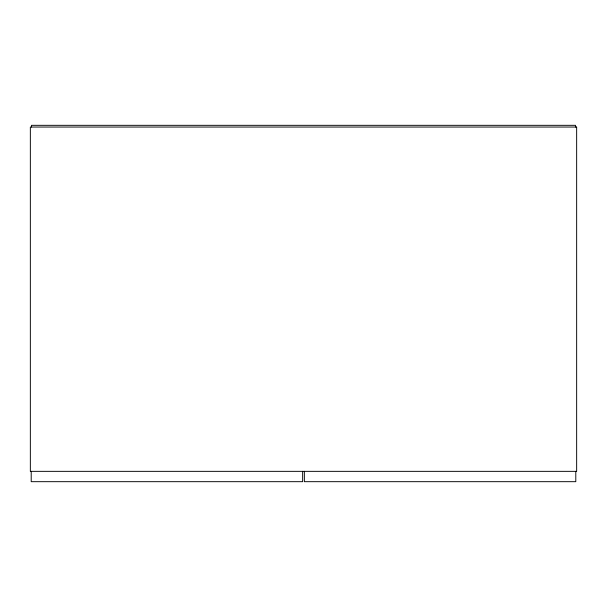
<?xml version="1.0" encoding="UTF-8"?>
<svg xmlns="http://www.w3.org/2000/svg" width="607" height="607" viewBox="0 0 607 607"><rect width="100%" height="100%" fill="white"/><g stroke="black" fill="none" stroke-linecap="round" stroke-linejoin="round"><path stroke-width="0.91" d="M575.793 471.351L575.793 481.677L304.357 481.677L304.357 471.351M575.504 127.045L575.504 125.323L31.496 125.323L31.496 127.045M302.643 471.351L302.643 481.677L31.207 481.677L31.207 471.351M576.65 127.045L30.35 127.045L30.35 471.351L576.65 471.351L576.65 127.045"/></g></svg>
